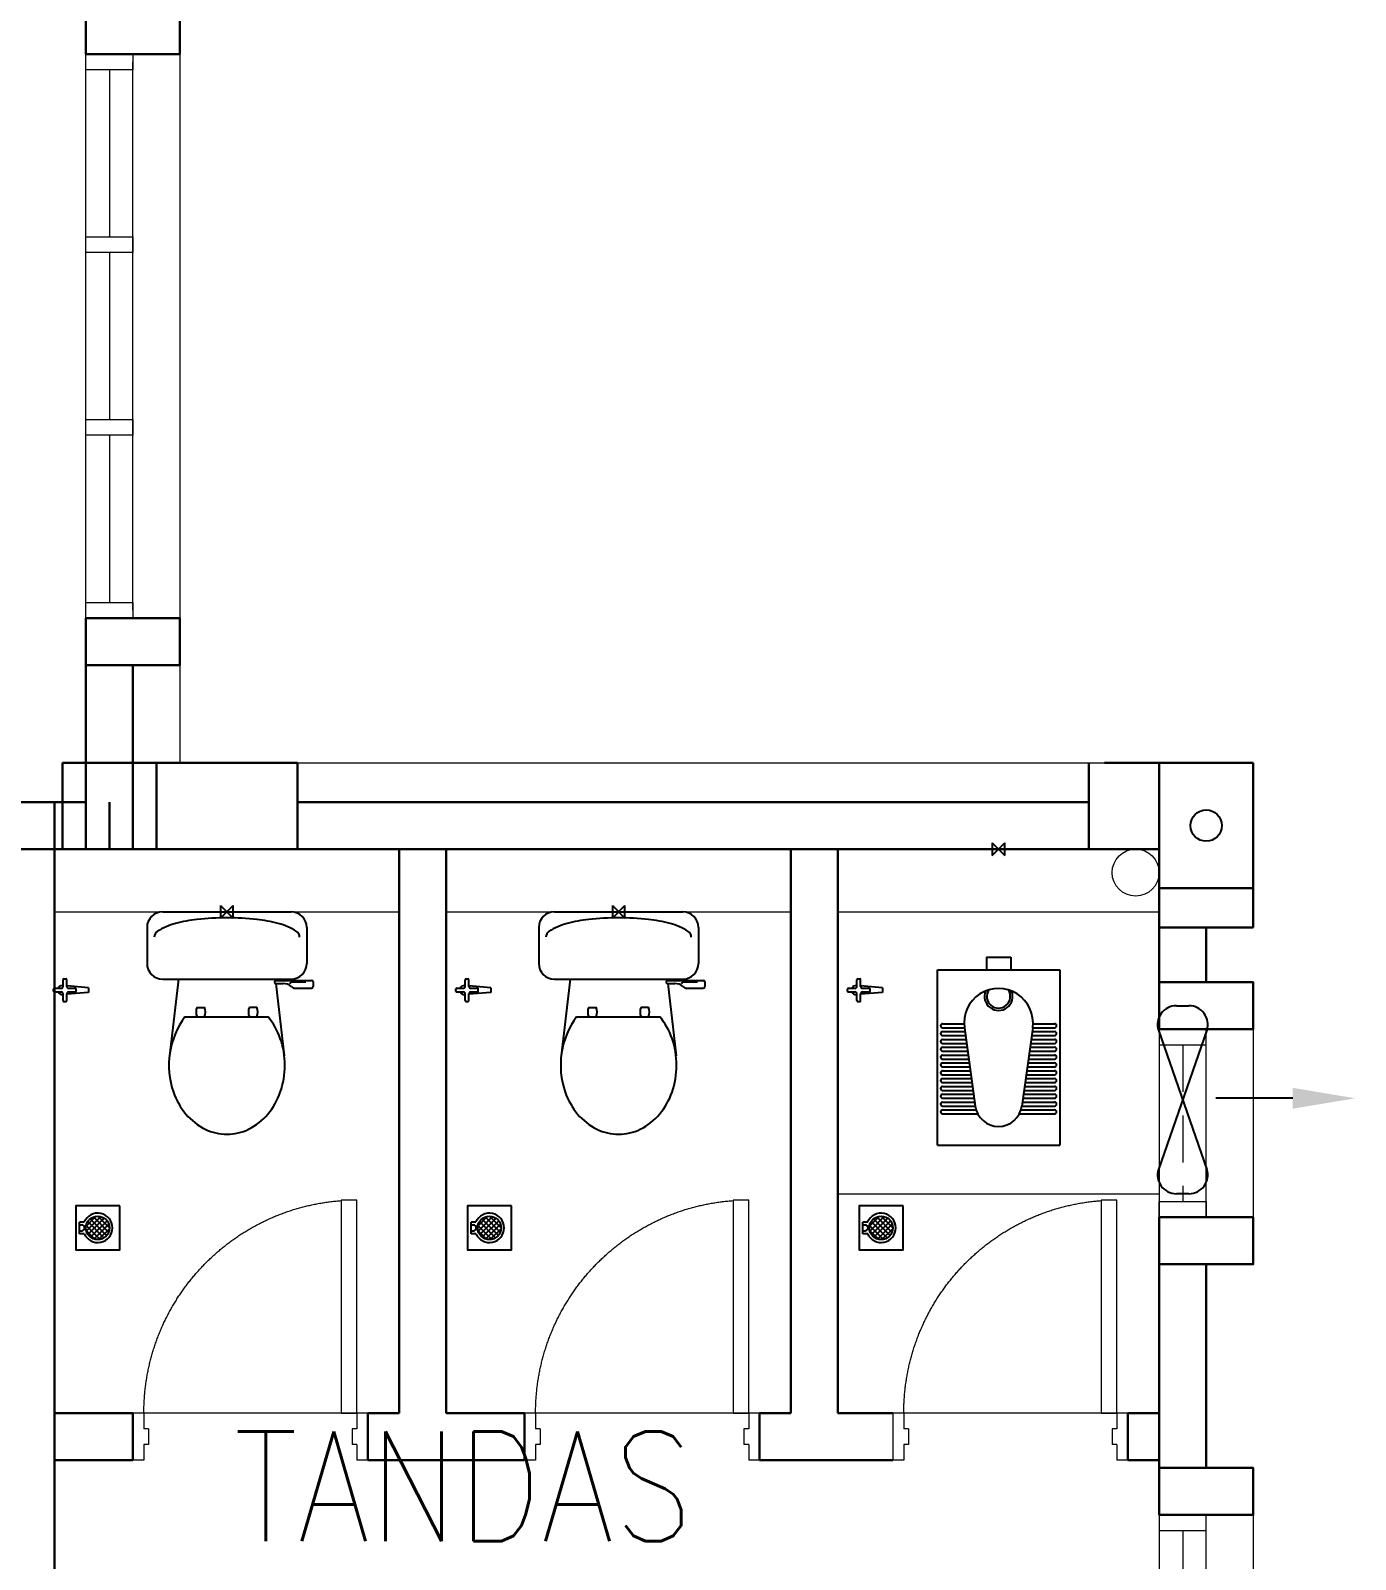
# Model space of a CAD drawing. Header units: inches. Extents: x 14 to 94880, y -4 to 65361.
# Drawn here: x 30889 to 35116, y 32356 to 37236 of the extents above; entities that cross this region are included whole.
import ezdxf
from ezdxf.enums import TextEntityAlignment as Align

# ---------------------------------------------------------------- set-up
doc = ezdxf.new("R2010")
doc.units = ezdxf.units.IN
doc.header["$MEASUREMENT"] = 0
doc.linetypes.add('DASHED', pattern=[19.05, 12.7, -6.35])
doc.linetypes.add('HIDDEN', pattern=[0.375, 0.25, -0.125])
for name, color, linetype, lineweight in [('COLUMN', 8, 'Continuous', 30), ('DETAIL', 8, 'Continuous', 20), ('DOOR', 8, 'Continuous', 20), ('LW', 8, 'Continuous', 20), ('t3', 8, 'Continuous', 25), ('wall', 8, 'Continuous', 30), ('WIN', 8, 'Continuous', 18)]:
    doc.layers.add(name, color=color, linetype=linetype, lineweight=lineweight)
for name, color, linetype in [('DOWNPIPE', 8, 'Continuous'), ('E-LIGHT', 4, 'Continuous'), ('FIXT', 8, 'Continuous'), ('LIGHT', 4, 'Continuous'), ('ORIGIN', 8, 'Continuous'), ('SAN', 8, 'Continuous'), ('SANITARY', 8, 'Continuous')]:
    doc.layers.add(name, color=color, linetype=linetype)
doc.layers.get('E-LIGHT').off()
doc.styles.add('LAILA', font='romans.shx', dxfattribs={"width": 0.85})

# ---------------------------------------------------------------- blocks, each defined once
blk = doc.blocks.new('W22')
at = {"layer": 'LW', "color": 2}
blk.add_line((-2456199, -908620.8), (-2456199, -908020.8), dxfattribs=at)
at = {"layer": 'wall'}
for points in [[(-2456499, -908020.8), (-2456499, -907870.8), (-2456199, -907870.8), (-2456199, -908020.8)], [(-2456499, -908770.8), (-2456499, -908620.8), (-2456199, -908620.8), (-2456199, -908770.8)]]:
    blk.add_lwpolyline(points, close=True, dxfattribs=at)
at = {"layer": 'WIN', "linetype": 'HIDDEN', "ltscale": 600}
blk.add_line((-2456424, -908570.8), (-2456424, -908070.8), dxfattribs=at)
at = {"layer": 'WIN'}
blk.add_line((-2456499, -908570.8), (-2456349, -908570.8), dxfattribs=at)
blk.add_lwpolyline([(-2456349, -908020.8), (-2456349, -908620.8), (-2456499, -908620.8), (-2456499, -908020.8)], dxfattribs=at)
blk.add_lwpolyline([(-2456349, -908070.8), (-2456349, -908020.8), (-2456499, -908020.8), (-2456499, -908070.8)], close=True, dxfattribs=at)
blk = doc.blocks.new('*X17')
at = {"color": 0}
for p, q in [((89.8532, 61.1977), (89.9009, 61.2454)), ((89.8534, 61.2155), (89.8831, 61.2453)), ((89.905, 61.1684), (89.8544, 61.219)), ((89.8584, 61.1852), (89.9135, 61.2403)), ((89.9165, 61.1745), (89.8605, 61.2306)), ((89.8666, 61.1757), (89.9229, 61.2321)), ((89.9252, 61.1836), (89.8695, 61.2392)), ((89.8777, 61.1691), (89.9295, 61.221)), ((89.9308, 61.1956), (89.8815, 61.2449)), ((89.9319, 61.2122), (89.8981, 61.2459)), ((89.8892, 61.1665), (89.8524, 61.2033)), ((89.8926, 61.1664), (89.9323, 61.2061))]:
    blk.add_line(p, q, dxfattribs=at)
blk = doc.blocks.new('TAB')
at = {"layer": 'FIXT'}
for p, q in [((-186, 12.5), (-70, 22.2)), ((-186, -12.5), (-186, 12.5)), ((-120, 5), (-120, -5)), ((-80, 10), (-115, 10)), ((-70, 55), (-70, 20)), ((-55, 60), (-65, 60)), ((-50, 55), (-50, 20)), ((-50, 23.8), (-46, 24.2)), ((-5, 10), (-40, 10)), ((0, 5), (0, -5)), ((-186, -12.5), (-70, -22.2)), ((-80, -10), (-115, -10)), ((-70, -20), (-70, -55)), ((-55, -60), (-65, -60)), ((-50, -20), (-50, -55)), ((-50, -23.8), (-46, -24.2)), ((-5, -10), (-40, -10))]:
    blk.add_line(p, q, dxfattribs=at)
for centre, radius, start, end in [((-115, 5), 5, 90, 180), ((-80, 20), 10, 270, 0), ((-65, 55), 5, 90, 180), ((-55, 55), 5, 0, 90), ((-40, 20), 10, 180, 270), ((-46, 0), 24.2, 24.44334, 90), ((-5, 5), 5, 0, 90), ((-115, -5), 5, 180, 270), ((-80, -20), 10, 0, 90), ((-65, -55), 5, 180, 270), ((-55, -55), 5, 270, 0), ((-40, -20), 10, 90, 180), ((-46, 0), 24.2, 270, 335.55666), ((-5, -5), 5, 270, 0)]:
    blk.add_arc(centre, radius, start, end, dxfattribs=at)
blk = doc.blocks.new('TAP1-P')
at = {"layer": 'FIXT', "rotation": 90}
blk.add_blockref('TAB', (0, 0), dxfattribs=at)
blk = doc.blocks.new('TAP(C)')
at = {"layer": 'wall', "xscale": -0.599999999973992, "yscale": 0.5999999999767169, "zscale": 0.5999999999999999, "rotation": 269.9999000484524}
blk.add_blockref('TAP1-P', (0, 0), dxfattribs=at)
blk = doc.blocks.new('WC1')
at = {"layer": 'DETAIL', "color": 8}
for p, q in [((-2082463.4, -671462.8), (-2082463.4, -671852.8)), ((-2082463.4, -671462.8), (-2081903.4, -671462.8)), ((-2082363.4, -671479), (-2082363.4, -671591.5)), ((-2082350.9, -671479), (-2082350.9, -671586.3)), ((-2082338.4, -671479), (-2082338.4, -671583.5)), ((-2082325.9, -671479), (-2082325.9, -671581.7)), ((-2082313.4, -671479), (-2082313.4, -671580)), ((-2082300.9, -671479), (-2082300.9, -671578.3)), ((-2082288.4, -671479), (-2082288.4, -671576.5)), ((-2082275.9, -671479), (-2082275.9, -671574.8)), ((-2082263.4, -671479), (-2082263.4, -671573.1)), ((-2082250.9, -671479), (-2082250.9, -671571.3)), ((-2082238.4, -671479), (-2082238.4, -671569.6)), ((-2082225.9, -671479), (-2082225.9, -671567.9)), ((-2082213.4, -671479), (-2082213.4, -671566.1)), ((-2082200.9, -671479), (-2082200.9, -671564.4)), ((-2082188.4, -671479), (-2082188.4, -671562.7)), ((-2082175.9, -671479), (-2082175.9, -671561)), ((-2082163.4, -671479), (-2082163.4, -671559.2)), ((-2082150.9, -671479), (-2082150.9, -671557.5)), ((-2082138.4, -671479), (-2082138.4, -671555.8)), ((-2082125.9, -671479), (-2082125.9, -671554)), ((-2082113.4, -671479), (-2082113.4, -671552.3)), ((-2082100.9, -671479), (-2082100.9, -671550.6)), ((-2082088.4, -671479), (-2082088.4, -671548.8)), ((-2082075.9, -671479), (-2082075.9, -671547.8)), ((-2081903.4, -671462.8), (-2081903.4, -671852.8)), ((-2082088.5, -671548.8), (-2082338.7, -671583.5)), ((-2081863.4, -671618.8), (-2081903.4, -671618.8)), ((-2081863.4, -671618.8), (-2081863.4, -671696.8)), ((-2082363.4, -671724.1), (-2082363.4, -671836.5)), ((-2082350.9, -671729.3), (-2082350.9, -671836.5)), ((-2081863.4, -671696.8), (-2081903.4, -671696.8)), ((-2082088.5, -671766.8), (-2082338.7, -671732.1)), ((-2082338.4, -671732.1), (-2082338.4, -671836.5)), ((-2082325.9, -671733.9), (-2082325.9, -671836.5)), ((-2082313.4, -671735.6), (-2082313.4, -671836.5)), ((-2082300.9, -671737.3), (-2082300.9, -671836.5)), ((-2082288.4, -671739.1), (-2082288.4, -671836.5)), ((-2082275.9, -671740.8), (-2082275.9, -671836.5)), ((-2082263.4, -671742.5), (-2082263.4, -671836.5)), ((-2082250.9, -671744.3), (-2082250.9, -671836.5)), ((-2082238.4, -671746), (-2082238.4, -671836.5)), ((-2082225.9, -671747.7), (-2082225.9, -671836.5)), ((-2082213.4, -671749.5), (-2082213.4, -671836.5)), ((-2082200.9, -671751.2), (-2082200.9, -671836.5)), ((-2082188.4, -671752.9), (-2082188.4, -671836.5)), ((-2082175.9, -671754.6), (-2082175.9, -671836.5)), ((-2082163.4, -671756.4), (-2082163.4, -671836.5)), ((-2082150.9, -671758.1), (-2082150.9, -671836.5)), ((-2082138.4, -671759.8), (-2082138.4, -671836.5)), ((-2082125.9, -671761.6), (-2082125.9, -671836.5)), ((-2082113.4, -671763.3), (-2082113.4, -671836.5)), ((-2082100.9, -671765), (-2082100.9, -671836.5)), ((-2082088.4, -671766.8), (-2082088.4, -671836.5)), ((-2082075.9, -671767.8), (-2082075.9, -671836.5)), ((-2081903.4, -671852.8), (-2082463.4, -671852.8))]:
    blk.add_line(p, q, dxfattribs=at)
for centre, radius, start, end in [((-2082357.2, -671479), 6.25, 0, 180), ((-2082332.2, -671479), 6.25, 0, 180), ((-2082307.2, -671479), 6.25, 0, 180), ((-2082282.2, -671479), 6.25, 0, 180), ((-2082257.2, -671479), 6.25, 0, 180), ((-2082232.2, -671479), 6.25, 0, 180), ((-2082207.2, -671479), 6.25, 0, 180), ((-2082182.2, -671479), 6.25, 0, 180), ((-2082157.2, -671479), 6.25, 0, 180), ((-2082132.2, -671479), 6.25, 0, 180), ((-2082107.2, -671479), 6.25, 0, 180), ((-2082082.2, -671479), 6.25, 0, 180), ((-2082073.4, -671657.8), 110, 262.111, 97.889), ((-2082328.4, -671657.8), 75, 97.889, 262.111), ((-2081988.4, -671657.8), 45, 68.1271, 291.8729), ((-2081988.4, -671657.8), 37.5, 57.0356, 302.9644), ((-2082357.2, -671836.5), 6.25, 180, 0), ((-2082332.2, -671836.5), 6.25, 180, 0), ((-2082307.2, -671836.5), 6.25, 180, 0), ((-2082282.2, -671836.5), 6.25, 180, 0), ((-2082257.2, -671836.5), 6.25, 180, 0), ((-2082232.2, -671836.5), 6.25, 180, 0), ((-2082207.2, -671836.5), 6.25, 180, 0), ((-2082182.2, -671836.5), 6.25, 180, 0), ((-2082157.2, -671836.5), 6.25, 180, 0), ((-2082132.2, -671836.5), 6.25, 180, 0), ((-2082107.2, -671836.5), 6.25, 180, 0), ((-2082082.2, -671836.5), 6.25, 180, 0)]:
    blk.add_arc(centre, radius, start, end, dxfattribs=at)
at = {"layer": 'ORIGIN', "color": 8}
for p, q in [((-2081498.4, -671637.8), (-2081538.4, -671637.8)), ((-2081498.4, -671637.8), (-2081538.4, -671677.8)), ((-2081538.4, -671637.8), (-2081498.4, -671677.8)), ((-2081538.4, -671677.8), (-2081498.4, -671677.8))]:
    blk.add_line(p, q, dxfattribs=at)
blk = doc.blocks.new('Dp750')
at = {"layer": 'DOOR', "color": 1}
for p, q in [((0, 150), (0, 0)), ((0, 150), (0, 0)), ((750, 150), (750, 0)), ((750, 150), (750, 0))]:
    blk.add_line(p, q, dxfattribs=at)
at = {"layer": 'DOOR'}
for p, q in [((0, 150), (35, 150)), ((35, 150), (35, 100)), ((715, 150), (750, 150)), ((715, 150), (715, 100)), ((35, 100), (50, 100)), ((50, 100), (50, 50)), ((700, 100), (700, 50)), ((700, 100), (715, 100)), ((35, 50), (50, 50)), ((35, 50), (35, 0)), ((700, 50), (715, 50)), ((715, 50), (715, 0)), ((0, 0), (35, 0)), ((715, 0), (750, 0))]:
    blk.add_line(p, q, dxfattribs=at)
blk.add_lwpolyline([(35, 150), (35, 830), (85, 830), (85, 150)], close=True, dxfattribs=at)
at = {"layer": 'DOOR', "color": 9, "linetype": 'DASHED', "ltscale": 100}
blk.add_arc((35, 150), 680, 360, 85.7833, dxfattribs=at)
blk = doc.blocks.new('ZPO')
at = {"layer": 'ORIGIN'}
for p, q in [((-20, 20), (-20, -20)), ((-20, 20), (20, -20)), ((-20, -20), (20, 20)), ((20, -20), (20, 20))]:
    blk.add_line(p, q, dxfattribs=at)
blk = doc.blocks.new('*X19')
at = {"color": 0}
for p, q in [((89.8532, 61.1977), (89.9009, 61.2454)), ((89.8534, 61.2155), (89.8831, 61.2453)), ((89.905, 61.1684), (89.8544, 61.219)), ((89.8584, 61.1852), (89.9135, 61.2403)), ((89.9165, 61.1745), (89.8605, 61.2306)), ((89.8666, 61.1757), (89.9229, 61.2321)), ((89.9252, 61.1836), (89.8695, 61.2392)), ((89.8777, 61.1691), (89.9295, 61.221)), ((89.9308, 61.1956), (89.8815, 61.2449)), ((89.9319, 61.2122), (89.8981, 61.2459)), ((89.8892, 61.1665), (89.8524, 61.2033)), ((89.8926, 61.1664), (89.9323, 61.2061))]:
    blk.add_line(p, q, dxfattribs=at)
blk = doc.blocks.new('Ef')
at = {"layer": 'LIGHT', "color": 7}
blk.add_line((3.8, 348.3), (3.8, 102.4), dxfattribs=at)
at = {"layer": 'LIGHT'}
for p, q in [((-213.6, -80.3), (230.6, 74.4)), ((-213.6, 74.4), (230.6, -80.3)), ((-291.5, -23), (-291.5, 17.1)), ((308.5, 17.1), (308.5, -23))]:
    blk.add_line(p, q, dxfattribs=at)
for centre, start, end in [((-231.5, 17.1), 72.6318, 180), ((248.5, 17.1), 0, 107.3682), ((-231.5, -23), 180, 287.3682), ((248.5, -23), 252.6318, 0)]:
    blk.add_arc(centre, 60, start, end, dxfattribs=at)
at = {"layer": 'LIGHT', "color": 7}
blk.add_solid([(-29.5, 348.3), (37.1, 348.3), (3.8, 548.3)], dxfattribs=at)

msp = doc.modelspace()

# ---------------------------------------------------------------- linework, layer by layer
at = {"layer": 'COLUMN'}
for points in [[(30990.2, 34898.4), (31290.2, 34898.4), (31290.2, 34623.4), (30990.2, 34623.4)], [(34790.2, 34898.4), (34490.2, 34898.4), (34490.2, 34498.4), (34790.2, 34498.4)]]:
    msp.add_lwpolyline(points, close=True, dxfattribs=at)
at = {"layer": 'DOWNPIPE'}
msp.add_circle((34640.2, 34698.4), 50, dxfattribs=at)
msp.add_circle((34640.2, 34698.4), 50, dxfattribs=at)
at = {"layer": 'LW'}
for p, q in [((31365.2, 37160.9), (31365.2, 35360.9)), ((31365.2, 35210.9), (31365.2, 34898.4)), ((30965.2, 34423.4), (32065.2, 34423.4)), ((30965.2, 34423.4), (32065.2, 34423.4)), ((32215.2, 34423.4), (33315.2, 34423.4)), ((32215.2, 34423.4), (33315.2, 34423.4)), ((33465.2, 34423.4), (34490.2, 34423.4)), ((33465.2, 34423.4), (34490.2, 34423.4)), ((33465.2, 33523.4), (34490.2, 33523.4)), ((33465.2, 33523.4), (34490.2, 33523.4)), ((31965.2, 32823.4), (31215.2, 32823.4)), ((31215.2, 32673.4), (31215.2, 32823.4)), ((31965.2, 32823.4), (31215.2, 32823.4)), ((31215.2, 32673.4), (31215.2, 32823.4)), ((33215.2, 32823.4), (32465.2, 32823.4)), ((33215.2, 32823.4), (32465.2, 32823.4)), ((34390.2, 32823.4), (33640.2, 32823.4)), ((34390.2, 32823.4), (33640.2, 32823.4))]:
    msp.add_line(p, q, dxfattribs=at)
msp.add_circle((34415.2, 34548.4), 75, dxfattribs=at)
msp.add_circle((34415.2, 34548.4), 75, dxfattribs=at)
at = {"layer": 'SAN'}
for p, q in [((31310.2, 34423.4), (31720.2, 34423.4)), ((31310.2, 34423.4), (31720.2, 34423.4)), ((31495.2, 34443.4), (31495.2, 34403.4)), ((31495.2, 34443.4), (31535.2, 34403.4)), ((31495.2, 34403.4), (31535.2, 34443.4)), ((31495.2, 34443.4), (31495.2, 34403.4)), ((31495.2, 34443.4), (31535.2, 34403.4)), ((31495.2, 34403.4), (31535.2, 34443.4)), ((31535.2, 34403.4), (31535.2, 34443.4)), ((31535.2, 34403.4), (31535.2, 34443.4)), ((32560.2, 34423.4), (32970.2, 34423.4)), ((32560.2, 34423.4), (32970.2, 34423.4)), ((32745.2, 34443.4), (32745.2, 34403.4)), ((32745.2, 34443.4), (32785.2, 34403.4)), ((32745.2, 34403.4), (32785.2, 34443.4)), ((32745.2, 34443.4), (32745.2, 34403.4)), ((32745.2, 34443.4), (32785.2, 34403.4)), ((32745.2, 34403.4), (32785.2, 34443.4)), ((32785.2, 34403.4), (32785.2, 34443.4)), ((32785.2, 34403.4), (32785.2, 34443.4)), ((31260.2, 34373.4), (31260.2, 34258.4)), ((31260.2, 34373.4), (31260.2, 34258.4)), ((31770.2, 34373.4), (31770.2, 34258.4)), ((31770.2, 34373.4), (31770.2, 34258.4)), ((32510.2, 34373.4), (32510.2, 34258.4)), ((32510.2, 34373.4), (32510.2, 34258.4)), ((33020.2, 34373.4), (33020.2, 34258.4)), ((33020.2, 34373.4), (33020.2, 34258.4)), ((33938.7, 34278.4), (34016.7, 34278.4)), ((33938.7, 34278.4), (33938.7, 34238.4)), ((33938.7, 34278.4), (34016.7, 34278.4)), ((33938.7, 34278.4), (33938.7, 34238.4)), ((34016.7, 34278.4), (34016.7, 34238.4)), ((34016.7, 34278.4), (34016.7, 34238.4)), ((31310.2, 34208.4), (31720.2, 34208.4)), ((31310.2, 34208.4), (31720.2, 34208.4)), ((31360.2, 34208.4), (31331.9, 33963.3)), ((31360.2, 34208.4), (31331.9, 33963.3)), ((31670.2, 34208.4), (31670.6, 34204.3)), ((31670.2, 34208.4), (31670.6, 34204.3)), ((32560.2, 34208.4), (32970.2, 34208.4)), ((32560.2, 34208.4), (32970.2, 34208.4)), ((32610.2, 34208.4), (32581.9, 33963.3)), ((32610.2, 34208.4), (32581.9, 33963.3)), ((32920.2, 34208.4), (32920.6, 34204.3)), ((32920.2, 34208.4), (32920.6, 34204.3)), ((33782.7, 34238.4), (34172.7, 34238.4)), ((33782.7, 33678.4), (33782.7, 34238.4)), ((33782.7, 34238.4), (34172.7, 34238.4)), ((33782.7, 33678.4), (33782.7, 34238.4)), ((34172.7, 34238.4), (34172.7, 33678.4)), ((34172.7, 34238.4), (34172.7, 33678.4)), ((31671.8, 34204.4), (31785.2, 34204.4)), ((31671.8, 34204.4), (31785.2, 34204.4)), ((31671.8, 34194.4), (31694.4, 34194.4)), ((31671.8, 34194.4), (31698.4, 33963.3)), ((31671.8, 34194.4), (31694.4, 34194.4)), ((31671.8, 34194.4), (31698.4, 33963.3)), ((31767.2, 34199), (31719.9, 34199)), ((31767.2, 34199), (31719.9, 34199)), ((31733.5, 34179.4), (31785.2, 34179.4)), ((31733.5, 34179.4), (31785.2, 34179.4)), ((31790.2, 34199.4), (31790.2, 34184.4)), ((31790.2, 34199.4), (31790.2, 34184.4)), ((32921.8, 34204.4), (33035.2, 34204.4)), ((32921.8, 34204.4), (33035.2, 34204.4)), ((32921.8, 34194.4), (32944.4, 34194.4)), ((32921.8, 34194.4), (32948.4, 33963.3)), ((32921.8, 34194.4), (32944.4, 34194.4)), ((32921.8, 34194.4), (32948.4, 33963.3)), ((33017.2, 34199), (32969.9, 34199)), ((33017.2, 34199), (32969.9, 34199)), ((32983.5, 34179.4), (33035.2, 34179.4)), ((32983.5, 34179.4), (33035.2, 34179.4)), ((33040.2, 34199.4), (33040.2, 34184.4)), ((33040.2, 34199.4), (33040.2, 34184.4)), ((31419.8, 34118.4), (31443.5, 34118.4)), ((31419.8, 34118.4), (31443.5, 34118.4)), ((31610.5, 34118.4), (31586.8, 34118.4)), ((31610.5, 34118.4), (31586.8, 34118.4)), ((32669.8, 34118.4), (32693.5, 34118.4)), ((32669.8, 34118.4), (32693.5, 34118.4)), ((32860.5, 34118.4), (32836.8, 34118.4)), ((32860.5, 34118.4), (32836.8, 34118.4)), ((31381.2, 34088.4), (31646.4, 34088.4)), ((31381.2, 34088.4), (31646.4, 34088.4)), ((32631.2, 34088.4), (32896.4, 34088.4)), ((32631.2, 34088.4), (32896.4, 34088.4)), ((33798.9, 34065.9), (33867.7, 34065.9)), ((33798.9, 34065.9), (33867.7, 34065.9)), ((34087.6, 34065.9), (34156.4, 34065.9)), ((34087.6, 34065.9), (34156.4, 34065.9)), ((33798.9, 34053.4), (33868.7, 34053.4)), ((33798.9, 34053.4), (33868.7, 34053.4)), ((33798.9, 34040.9), (33870.4, 34040.9)), ((33798.9, 34040.9), (33870.4, 34040.9)), ((33798.9, 34028.4), (33872.1, 34028.4)), ((33798.9, 34028.4), (33872.1, 34028.4)), ((33798.9, 34015.9), (33873.9, 34015.9)), ((33798.9, 34015.9), (33873.9, 34015.9)), ((33868.7, 34053.3), (33903.4, 33803.1)), ((33868.7, 34053.3), (33903.4, 33803.1)), ((34086.6, 34053.3), (34051.9, 33803.1)), ((34086.6, 34053.3), (34051.9, 33803.1)), ((34081.4, 34015.9), (34156.4, 34015.9)), ((34081.4, 34015.9), (34156.4, 34015.9)), ((34083.2, 34028.4), (34156.4, 34028.4)), ((34083.2, 34028.4), (34156.4, 34028.4)), ((34084.9, 34040.9), (34156.4, 34040.9)), ((34084.9, 34040.9), (34156.4, 34040.9)), ((34086.6, 34053.4), (34156.4, 34053.4)), ((34086.6, 34053.4), (34156.4, 34053.4)), ((33798.9, 34003.4), (33875.6, 34003.4)), ((33798.9, 34003.4), (33875.6, 34003.4)), ((33798.9, 33990.9), (33877.3, 33990.9)), ((33798.9, 33990.9), (33877.3, 33990.9)), ((33798.9, 33978.4), (33879.1, 33978.4)), ((33798.9, 33978.4), (33879.1, 33978.4)), ((33798.9, 33965.9), (33880.8, 33965.9)), ((33798.9, 33965.9), (33880.8, 33965.9)), ((34074.5, 33965.9), (34156.4, 33965.9)), ((34074.5, 33965.9), (34156.4, 33965.9)), ((34076.2, 33978.4), (34156.4, 33978.4)), ((34076.2, 33978.4), (34156.4, 33978.4)), ((34078, 33990.9), (34156.4, 33990.9)), ((34078, 33990.9), (34156.4, 33990.9)), ((34079.7, 34003.4), (34156.4, 34003.4)), ((34079.7, 34003.4), (34156.4, 34003.4)), ((33798.9, 33953.4), (33882.5, 33953.4)), ((33798.9, 33953.4), (33882.5, 33953.4)), ((33798.9, 33940.9), (33884.3, 33940.9)), ((33798.9, 33940.9), (33884.3, 33940.9)), ((33798.9, 33928.4), (33886, 33928.4)), ((33798.9, 33928.4), (33886, 33928.4)), ((33798.9, 33915.9), (33887.7, 33915.9)), ((33798.9, 33915.9), (33887.7, 33915.9)), ((34067.6, 33915.9), (34156.4, 33915.9)), ((34067.6, 33915.9), (34156.4, 33915.9)), ((34069.3, 33928.4), (34156.4, 33928.4)), ((34069.3, 33928.4), (34156.4, 33928.4)), ((34071, 33940.9), (34156.4, 33940.9)), ((34071, 33940.9), (34156.4, 33940.9)), ((34072.8, 33953.4), (34156.4, 33953.4)), ((34072.8, 33953.4), (34156.4, 33953.4)), ((33798.9, 33903.4), (33889.5, 33903.4)), ((33798.9, 33903.4), (33889.5, 33903.4)), ((33798.9, 33890.9), (33891.2, 33890.9)), ((33798.9, 33890.9), (33891.2, 33890.9)), ((33798.9, 33878.4), (33892.9, 33878.4)), ((33798.9, 33878.4), (33892.9, 33878.4)), ((33798.9, 33865.9), (33894.7, 33865.9)), ((33798.9, 33865.9), (33894.7, 33865.9)), ((34060.6, 33865.9), (34156.4, 33865.9)), ((34060.6, 33865.9), (34156.4, 33865.9)), ((34062.4, 33878.4), (34156.4, 33878.4)), ((34062.4, 33878.4), (34156.4, 33878.4)), ((34064.1, 33890.9), (34156.4, 33890.9)), ((34064.1, 33890.9), (34156.4, 33890.9)), ((34065.8, 33903.4), (34156.4, 33903.4)), ((34065.8, 33903.4), (34156.4, 33903.4)), ((33798.9, 33853.4), (33896.4, 33853.4)), ((33798.9, 33853.4), (33896.4, 33853.4)), ((33798.9, 33840.9), (33898.1, 33840.9)), ((33798.9, 33840.9), (33898.1, 33840.9)), ((33798.9, 33828.4), (33899.9, 33828.4)), ((33798.9, 33828.4), (33899.9, 33828.4)), ((33798.9, 33815.9), (33901.6, 33815.9)), ((33798.9, 33815.9), (33901.6, 33815.9)), ((34053.7, 33815.9), (34156.4, 33815.9)), ((34053.7, 33815.9), (34156.4, 33815.9)), ((34055.4, 33828.4), (34156.4, 33828.4)), ((34055.4, 33828.4), (34156.4, 33828.4)), ((34057.2, 33840.9), (34156.4, 33840.9)), ((34057.2, 33840.9), (34156.4, 33840.9)), ((34058.9, 33853.4), (34156.4, 33853.4)), ((34058.9, 33853.4), (34156.4, 33853.4)), ((33798.9, 33803.4), (33903.3, 33803.4)), ((33798.9, 33803.4), (33903.3, 33803.4)), ((33798.9, 33790.9), (33906.1, 33790.9)), ((33798.9, 33790.9), (33906.1, 33790.9)), ((33798.9, 33778.4), (33911.3, 33778.4)), ((33798.9, 33778.4), (33911.3, 33778.4)), ((34044, 33778.4), (34156.4, 33778.4)), ((34044, 33778.4), (34156.4, 33778.4)), ((34049.2, 33790.9), (34156.4, 33790.9)), ((34049.2, 33790.9), (34156.4, 33790.9)), ((34052, 33803.4), (34156.4, 33803.4)), ((34052, 33803.4), (34156.4, 33803.4)), ((33782.7, 33678.4), (34172.7, 33678.4)), ((33782.7, 33678.4), (34172.7, 33678.4)), ((31044.8, 33395.7), (31044.8, 33433.2)), ((31060, 33433.2), (31044.8, 33433.2)), ((31044.8, 33395.7), (31044.8, 33433.2)), ((31060, 33433.2), (31044.8, 33433.2)), ((32294.8, 33395.7), (32294.8, 33433.2)), ((32310, 33433.2), (32294.8, 33433.2)), ((32294.8, 33395.7), (32294.8, 33433.2)), ((32310, 33433.2), (32294.8, 33433.2)), ((33544.8, 33395.7), (33544.8, 33433.2)), ((33560, 33433.2), (33544.8, 33433.2)), ((33544.8, 33395.7), (33544.8, 33433.2)), ((33560, 33433.2), (33544.8, 33433.2)), ((31044.8, 33423.9), (31051.7, 33423.9)), ((31044.8, 33423.9), (31051.7, 33423.9)), ((31044.8, 33405.1), (31051.7, 33405.1)), ((31044.8, 33405.1), (31051.7, 33405.1)), ((31060, 33395.7), (31044.8, 33395.7)), ((31060, 33395.7), (31044.8, 33395.7)), ((32294.8, 33423.9), (32301.7, 33423.9)), ((32294.8, 33423.9), (32301.7, 33423.9)), ((32294.8, 33405.1), (32301.7, 33405.1)), ((32294.8, 33405.1), (32301.7, 33405.1)), ((32310, 33395.7), (32294.8, 33395.7)), ((32310, 33395.7), (32294.8, 33395.7)), ((33544.8, 33423.9), (33551.7, 33423.9)), ((33544.8, 33423.9), (33551.7, 33423.9)), ((33544.8, 33405.1), (33551.7, 33405.1)), ((33544.8, 33405.1), (33551.7, 33405.1)), ((33560, 33395.7), (33544.8, 33395.7)), ((33560, 33395.7), (33544.8, 33395.7))]:
    msp.add_line(p, q, dxfattribs=at)
for points in [[(31747.2, 34342.4, 0.255609), (31737.4, 34360.4, 0.077755), (31679.2, 34386, 0.037496), (31610.6, 34398.8, 0.027378), (31515.2, 34404, 0.027378), (31419.7, 34398.8, 0.037496), (31351.1, 34386, 0.077755), (31292.9, 34360.4, 0.255609), (31283.1, 34342.4, 0.255609)], [(31747.2, 34342.4, 0.255609), (31737.4, 34360.4, 0.077755), (31679.2, 34386, 0.037496), (31610.6, 34398.8, 0.027378), (31515.2, 34404, 0.027378), (31419.7, 34398.8, 0.037496), (31351.1, 34386, 0.077755), (31292.9, 34360.4, 0.255609), (31283.1, 34342.4, 0.255609)], [(32997.2, 34342.4, 0.255609), (32987.4, 34360.4, 0.077755), (32929.2, 34386, 0.037496), (32860.6, 34398.8, 0.027378), (32765.2, 34404, 0.027378), (32669.7, 34398.8, 0.037496), (32601.1, 34386, 0.077755), (32542.9, 34360.4, 0.255609), (32533.1, 34342.4, 0.255609)], [(32997.2, 34342.4, 0.255609), (32987.4, 34360.4, 0.077755), (32929.2, 34386, 0.037496), (32860.6, 34398.8, 0.027378), (32765.2, 34404, 0.027378), (32669.7, 34398.8, 0.037496), (32601.1, 34386, 0.077755), (32542.9, 34360.4, 0.255609), (32533.1, 34342.4, 0.255609)], [(31381.2, 34088.4, 0.247684), (31344.7, 33847.6, 0.091257), (31384.3, 33777.9, 0.103849), (31446, 33729.5, 0.114925), (31515.2, 33713.4, 0.114925), (31584.3, 33729.5, 0.103849), (31646, 33777.9, 0.091257), (31685.6, 33847.6, 0.08399), (31700.2, 33933.4, 0.08399), (31685.6, 34019.3, 0.09042), (31646.4, 34088.4, 0.09042)], [(31381.2, 34088.4, 0.247684), (31344.7, 33847.6, 0.091257), (31384.3, 33777.9, 0.103849), (31446, 33729.5, 0.114925), (31515.2, 33713.4, 0.114925), (31584.3, 33729.5, 0.103849), (31646, 33777.9, 0.091257), (31685.6, 33847.6, 0.08399), (31700.2, 33933.4, 0.08399), (31685.6, 34019.3, 0.09042), (31646.4, 34088.4, 0.09042)], [(32631.2, 34088.4, 0.247684), (32594.7, 33847.6, 0.091257), (32634.3, 33777.9, 0.103849), (32696, 33729.5, 0.114925), (32765.2, 33713.4, 0.114925), (32834.3, 33729.5, 0.103849), (32896, 33777.9, 0.091257), (32935.6, 33847.6, 0.08399), (32950.2, 33933.4, 0.08399), (32935.6, 34019.3, 0.09042), (32896.4, 34088.4, 0.09042)], [(32631.2, 34088.4, 0.247684), (32594.7, 33847.6, 0.091257), (32634.3, 33777.9, 0.103849), (32696, 33729.5, 0.114925), (32765.2, 33713.4, 0.114925), (32834.3, 33729.5, 0.103849), (32896, 33777.9, 0.091257), (32935.6, 33847.6, 0.08399), (32950.2, 33933.4, 0.08399), (32935.6, 34019.3, 0.09042), (32896.4, 34088.4, 0.09042)]]:
    msp.add_lwpolyline(points, format="xyb", dxfattribs=at)
for points in [[(31173.2, 33484.8), (31032.6, 33484.8), (31032.6, 33344.2), (31173.2, 33344.2)], [(31173.2, 33484.8), (31032.6, 33484.8), (31032.6, 33344.2), (31173.2, 33344.2)], [(32423.2, 33484.8), (32282.6, 33484.8), (32282.6, 33344.2), (32423.2, 33344.2)], [(32423.2, 33484.8), (32282.6, 33484.8), (32282.6, 33344.2), (32423.2, 33344.2)], [(33673.2, 33484.8), (33532.6, 33484.8), (33532.6, 33344.2), (33673.2, 33344.2)], [(33673.2, 33484.8), (33532.6, 33484.8), (33532.6, 33344.2), (33673.2, 33344.2)]]:
    msp.add_lwpolyline(points, close=True, dxfattribs=at)
for centre in [(31102.9, 33414.5), (31102.9, 33414.5), (32352.9, 33414.5), (32352.9, 33414.5), (33602.9, 33414.5), (33602.9, 33414.5)]:
    msp.add_circle(centre, 37.5, dxfattribs=at)
for centre, radius, start, end in [((31310.2, 34373.4), 50, 90, 180), ((31310.2, 34373.4), 50, 90, 180), ((31720.2, 34373.4), 50, 0, 90), ((31720.2, 34373.4), 50, 0, 90), ((32560.2, 34373.4), 50, 90, 180), ((32560.2, 34373.4), 50, 90, 180), ((32970.2, 34373.4), 50, 0, 90), ((32970.2, 34373.4), 50, 0, 90), ((31310.2, 34258.4), 50, 180, 270), ((31310.2, 34258.4), 50, 180, 270), ((31720.2, 34258.4), 50, 270, 0), ((31720.2, 34258.4), 50, 270, 0), ((32560.2, 34258.4), 50, 180, 270), ((32560.2, 34258.4), 50, 180, 270), ((32970.2, 34258.4), 50, 270, 0), ((32970.2, 34258.4), 50, 270, 0), ((31671.8, 34199.4), 5, 90, 270), ((31671.8, 34199.4), 5, 90, 270), ((31694.5, 34156.3), 38.1, 47.8936, 90.1747), ((31694.5, 34156.3), 38.1, 47.8936, 90.1747), ((31721.7, 34193.1), 6.14, 107.1994, 178.7999), ((31721.7, 34193.1), 6.14, 107.1994, 178.7999), ((31733.5, 34199.4), 20, 227.8936, 270), ((31733.5, 34199.4), 20, 227.8936, 270), ((31785.2, 34199.4), 5, 0, 90), ((31785.2, 34199.4), 5, 0, 90), ((31785.2, 34184.4), 5, 270, 0), ((31785.2, 34184.4), 5, 270, 0), ((32921.8, 34199.4), 5, 90, 270), ((32921.8, 34199.4), 5, 90, 270), ((32944.5, 34156.3), 38.1, 47.8936, 90.1747), ((32944.5, 34156.3), 38.1, 47.8936, 90.1747), ((32971.7, 34193.1), 6.14, 107.1994, 178.7999), ((32971.7, 34193.1), 6.14, 107.1994, 178.7999), ((32983.5, 34199.4), 20, 227.8936, 270), ((32983.5, 34199.4), 20, 227.8936, 270), ((33035.2, 34199.4), 5, 0, 90), ((33035.2, 34199.4), 5, 0, 90), ((33035.2, 34184.4), 5, 270, 0), ((33035.2, 34184.4), 5, 270, 0), ((33977.7, 34068.4), 110, 352.111, 187.889), ((33977.7, 34068.4), 110, 352.111, 187.889), ((33977.7, 34153.4), 45, 158.1271, 21.8729), ((33977.7, 34153.4), 45, 158.1271, 21.8729), ((33977.7, 34153.4), 37.5, 147.0356, 32.9644), ((33977.7, 34153.4), 37.5, 147.0356, 32.9644), ((31453.8, 34103.4), 37.2, 156.1865, 203.8135), ((31453.8, 34103.4), 37.2, 156.1865, 203.8135), ((31409.5, 34103.4), 37.2, 336.1865, 23.8135), ((31409.5, 34103.4), 37.2, 336.1865, 23.8135), ((31620.8, 34103.4), 37.2, 156.1865, 203.8135), ((31620.8, 34103.4), 37.2, 156.1865, 203.8135), ((31576.5, 34103.4), 37.2, 336.1865, 23.8135), ((31576.5, 34103.4), 37.2, 336.1865, 23.8135), ((32703.8, 34103.4), 37.2, 156.1865, 203.8135), ((32703.8, 34103.4), 37.2, 156.1865, 203.8135), ((32659.5, 34103.4), 37.2, 336.1865, 23.8135), ((32659.5, 34103.4), 37.2, 336.1865, 23.8135), ((32870.8, 34103.4), 37.2, 156.1865, 203.8135), ((32870.8, 34103.4), 37.2, 156.1865, 203.8135), ((32826.5, 34103.4), 37.2, 336.1865, 23.8135), ((32826.5, 34103.4), 37.2, 336.1865, 23.8135), ((33798.9, 34059.7), 6.25, 90, 270), ((33798.9, 34059.7), 6.25, 90, 270), ((34156.4, 34059.7), 6.25, 270, 90), ((34156.4, 34059.7), 6.25, 270, 90), ((33798.9, 34034.7), 6.25, 90, 270), ((33798.9, 34034.7), 6.25, 90, 270), ((33798.9, 34009.7), 6.25, 90, 270), ((33798.9, 34009.7), 6.25, 90, 270), ((34156.4, 34034.7), 6.25, 270, 90), ((34156.4, 34034.7), 6.25, 270, 90), ((34156.4, 34009.7), 6.25, 270, 90), ((34156.4, 34009.7), 6.25, 270, 90), ((33798.9, 33984.7), 6.25, 90, 270), ((33798.9, 33984.7), 6.25, 90, 270), ((33798.9, 33959.7), 6.25, 90, 270), ((33798.9, 33959.7), 6.25, 90, 270), ((34156.4, 33984.7), 6.25, 270, 90), ((34156.4, 33984.7), 6.25, 270, 90), ((34156.4, 33959.7), 6.25, 270, 90), ((34156.4, 33959.7), 6.25, 270, 90), ((33798.9, 33934.7), 6.25, 90, 270), ((33798.9, 33934.7), 6.25, 90, 270), ((33798.9, 33909.7), 6.25, 90, 270), ((33798.9, 33909.7), 6.25, 90, 270), ((34156.4, 33934.7), 6.25, 270, 90), ((34156.4, 33934.7), 6.25, 270, 90), ((34156.4, 33909.7), 6.25, 270, 90), ((34156.4, 33909.7), 6.25, 270, 90), ((33798.9, 33884.7), 6.25, 90, 270), ((33798.9, 33884.7), 6.25, 90, 270), ((33798.9, 33859.7), 6.25, 90, 270), ((33798.9, 33859.7), 6.25, 90, 270), ((34156.4, 33884.7), 6.25, 270, 90), ((34156.4, 33884.7), 6.25, 270, 90), ((34156.4, 33859.7), 6.25, 270, 90), ((34156.4, 33859.7), 6.25, 270, 90), ((33798.9, 33834.7), 6.25, 90, 270), ((33798.9, 33834.7), 6.25, 90, 270), ((33798.9, 33809.7), 6.25, 90, 270), ((33798.9, 33809.7), 6.25, 90, 270), ((34156.4, 33834.7), 6.25, 270, 90), ((34156.4, 33834.7), 6.25, 270, 90), ((34156.4, 33809.7), 6.25, 270, 90), ((34156.4, 33809.7), 6.25, 270, 90), ((33798.9, 33784.7), 6.25, 90, 270), ((33798.9, 33784.7), 6.25, 90, 270), ((33977.7, 33813.4), 75, 187.889, 352.111), ((33977.7, 33813.4), 75, 187.889, 352.111), ((34156.4, 33784.7), 6.25, 270, 90), ((34156.4, 33784.7), 6.25, 270, 90), ((31102.9, 33414.5), 46.9, 203.5783, 156.4219), ((31102.9, 33414.5), 46.9, 203.5783, 156.4219), ((32352.9, 33414.5), 46.9, 203.5783, 156.4219), ((32352.9, 33414.5), 46.9, 203.5783, 156.4219), ((33602.9, 33414.5), 46.9, 203.5783, 156.4219), ((33602.9, 33414.5), 46.9, 203.5783, 156.4219), ((31051.7, 33414.5), 9.38, 270.0001, 90.0001), ((31051.7, 33414.5), 9.38, 270.0001, 90.0001), ((32301.7, 33414.5), 9.38, 270.0001, 90.0001), ((32301.7, 33414.5), 9.38, 270.0001, 90.0001), ((33551.7, 33414.5), 9.38, 270.0001, 90.0001), ((33551.7, 33414.5), 9.38, 270.0001, 90.0001)]:
    msp.add_arc(centre, radius, start, end, dxfattribs=at)
at = {"layer": 'wall'}
for p, q in [((31065.2, 37160.9), (31065.2, 37748.4)), ((31065.2, 35360.9), (31065.2, 34773.4)), ((31215.2, 35210.9), (31215.2, 34773.4)), ((31740.2, 34898.4), (31065.2, 34898.4)), ((31740.2, 34623.4), (31740.2, 34898.4)), ((34265.2, 34623.4), (34265.2, 34898.4)), ((34790.2, 34898.4), (34315.2, 34898.4)), ((31065.2, 34773.4), (27065.2, 34773.4)), ((31065.2, 34773.4), (27065.2, 34773.4)), ((30965.2, 30973.4), (30965.2, 34773.4)), ((30965.2, 30973.4), (30965.2, 34773.4)), ((31065.2, 34773.4), (31065.2, 34623.4)), ((31065.2, 34773.4), (31065.2, 34623.4)), ((31140.2, 34773.4), (31140.2, 34623.4)), ((31140.2, 34773.4), (31140.2, 34623.4)), ((31215.2, 34773.4), (31215.2, 34623.4)), ((31215.2, 34773.4), (31215.2, 34623.4)), ((31290.2, 34773.4), (31290.2, 34623.4)), ((31290.2, 34773.4), (31290.2, 34623.4)), ((34265.2, 34773.4), (31740.2, 34773.4)), ((34265.2, 34773.4), (31740.2, 34773.4)), ((34490.2, 34623.4), (27065.2, 34623.4)), ((34490.2, 34623.4), (27065.2, 34623.4)), ((32065.2, 32823.4), (32065.2, 34623.4)), ((32065.2, 32823.4), (32065.2, 34623.4)), ((32215.2, 32823.4), (32215.2, 34623.4)), ((32215.2, 32823.4), (32215.2, 34623.4)), ((33315.2, 32823.4), (33315.2, 34623.4)), ((33315.2, 32823.4), (33315.2, 34623.4)), ((33465.2, 32823.4), (33465.2, 34623.4)), ((33465.2, 32823.4), (33465.2, 34623.4)), ((34490.2, 34048.4), (34490.2, 34498.4)), ((34490.2, 34048.4), (34490.2, 34498.4)), ((34790.2, 34498.4), (34790.2, 34373.4)), ((34790.2, 34498.4), (34790.2, 34373.4)), ((34490.2, 34373.4), (34790.2, 34373.4)), ((34490.2, 34373.4), (34790.2, 34373.4)), ((34640.2, 34198.4), (34640.2, 34373.4)), ((34640.2, 34198.4), (34640.2, 34373.4)), ((34490.2, 32498.4), (34490.2, 33448.4)), ((34490.2, 32498.4), (34490.2, 33448.4)), ((34640.2, 32648.4), (34640.2, 33298.4)), ((34640.2, 32648.4), (34640.2, 33298.4)), ((30965.2, 32823.4), (31215.2, 32823.4)), ((30965.2, 32823.4), (31215.2, 32823.4)), ((31215.2, 32673.4), (31215.2, 32823.4)), ((31215.2, 32823.4), (31215.2, 32673.4)), ((31215.2, 32673.4), (31215.2, 32823.4)), ((31215.2, 32823.4), (31215.2, 32673.4)), ((31965.2, 32823.4), (32065.2, 32823.4)), ((31965.2, 32673.4), (31965.2, 32823.4)), ((31965.2, 32823.4), (32065.2, 32823.4)), ((31965.2, 32673.4), (31965.2, 32823.4)), ((32215.2, 32823.4), (32465.2, 32823.4)), ((32215.2, 32823.4), (32465.2, 32823.4)), ((32465.2, 32673.4), (32465.2, 32823.4)), ((32465.2, 32823.4), (32465.2, 32673.4)), ((32465.2, 32673.4), (32465.2, 32823.4)), ((32465.2, 32673.4), (32465.2, 32823.4)), ((32465.2, 32823.4), (32465.2, 32673.4)), ((32465.2, 32673.4), (32465.2, 32823.4)), ((33215.2, 32823.4), (33315.2, 32823.4)), ((33215.2, 32673.4), (33215.2, 32823.4)), ((33215.2, 32823.4), (33315.2, 32823.4)), ((33215.2, 32673.4), (33215.2, 32823.4)), ((33465.2, 32823.4), (33640.2, 32823.4)), ((33465.2, 32823.4), (33640.2, 32823.4)), ((34390.2, 32673.4), (34390.2, 32823.4)), ((34390.2, 32823.4), (34490.2, 32823.4)), ((34390.2, 32673.4), (34390.2, 32823.4)), ((34390.2, 32823.4), (34490.2, 32823.4)), ((30965.2, 32673.4), (31215.2, 32673.4)), ((30965.2, 32673.4), (31215.2, 32673.4)), ((31965.2, 32673.4), (32465.2, 32673.4)), ((31965.2, 32673.4), (32465.2, 32673.4)), ((33215.2, 32673.4), (33640.2, 32673.4)), ((33215.2, 32673.4), (33640.2, 32673.4)), ((34390.2, 32673.4), (34490.2, 32673.4)), ((34390.2, 32673.4), (34490.2, 32673.4))]:
    msp.add_line(p, q, dxfattribs=at)
for points in [[(31065.2, 37310.9), (31065.2, 37160.9), (31365.2, 37160.9), (31365.2, 37310.9)], [(31065.2, 35360.9), (31065.2, 35210.9), (31365.2, 35210.9), (31365.2, 35360.9)]]:
    msp.add_lwpolyline(points, close=True, dxfattribs=at)
at = {"layer": 'WIN'}
for p, q in [((31065.2, 35360.9), (31065.2, 37160.9)), ((31215.2, 35385.9), (31215.2, 37135.9)), ((31140.2, 37110.9), (31140.2, 36577.6)), ((31140.2, 36527.6), (31140.2, 35994.3)), ((31140.2, 35944.3), (31140.2, 35410.9)), ((31290.2, 34623.4), (31290.2, 34898.4)), ((31740.2, 34898.4), (34315.2, 34898.4))]:
    msp.add_line(p, q, dxfattribs=at)
for points in [[(31215.2, 37160.9), (31215.2, 37110.9), (31065.2, 37110.9), (31065.2, 37160.9)], [(31215.2, 36577.6), (31215.2, 36527.6), (31065.2, 36527.6), (31065.2, 36577.6)], [(31215.2, 35994.3), (31215.2, 35944.3), (31065.2, 35944.3), (31065.2, 35994.3)], [(31215.2, 35410.9), (31215.2, 35360.9), (31065.2, 35360.9), (31065.2, 35410.9)]]:
    msp.add_lwpolyline(points, close=True, dxfattribs=at)

# ---------------------------------------------------------------- block references
at = {"layer": 'DOOR', "xscale": -1}
for p in [(31965.2, 32673.4), (31965.2, 32673.4), (33215.2, 32673.4), (33215.2, 32673.4), (34390.2, 32673.4), (34390.2, 32673.4)]:
    msp.add_blockref('Dp750', p, dxfattribs=at)
at = {"layer": 'E-LIGHT', "rotation": 270}
msp.add_blockref('Ef', (34568.1, 33831.9), dxfattribs=at)
at = {"layer": 'SAN'}
msp.add_blockref('ZPO', (33977.7, 34623.4), dxfattribs=at)
msp.add_blockref('ZPO', (33977.7, 34623.4), dxfattribs=at)
at = {"layer": 'SAN', "extrusion": (0, 0, -1), "xscale": -937.4999999997331, "yscale": 937.5, "zscale": -937.4999999997331, "rotation": 269.9998798480933}
for name, p in [('*X17', (-88483.8, -50859.4)), ('*X19', (-88483.8, -50859.4)), ('*X17', (-89733.8, -50859.4)), ('*X19', (-89733.8, -50859.4)), ('*X17', (-90983.8, -50859.4)), ('*X19', (-90983.8, -50859.4))]:
    msp.add_blockref(name, p, dxfattribs=at)
at = {"layer": 'SANITARY', "rotation": 90}
msp.add_blockref('WC1', (-637680.1, 2116141.8), dxfattribs=at)
msp.add_blockref('WC1', (-637680.1, 2116141.8), dxfattribs=at)
at = {"layer": 'SANITARY', "xscale": -1}
for p in [(30962.2, 34173.4), (30962.2, 34173.4), (32245.5, 34173.4), (32245.5, 34173.4), (33495.5, 34173.4), (33495.5, 34173.4)]:
    msp.add_blockref('TAP(C)', p, dxfattribs=at)
at = {"layer": 'WIN', "xscale": -1, "rotation": 180}
for p in [(2490989.2, -874572.3), (2490989.2, -874572.3), (2490989.2, -876122.3), (2490989.2, -876122.3)]:
    msp.add_blockref('W22', p, dxfattribs=at)

# ---------------------------------------------------------------- texts
at = {"layer": 't3', "style": 'LAILA', "width": 0.85}
msp.add_text('TANDAS', height=350, dxfattribs=at).set_placement((31537.2, 32764.9), align=Align.TOP_LEFT)

doc.saveas('drawing.dxf')
